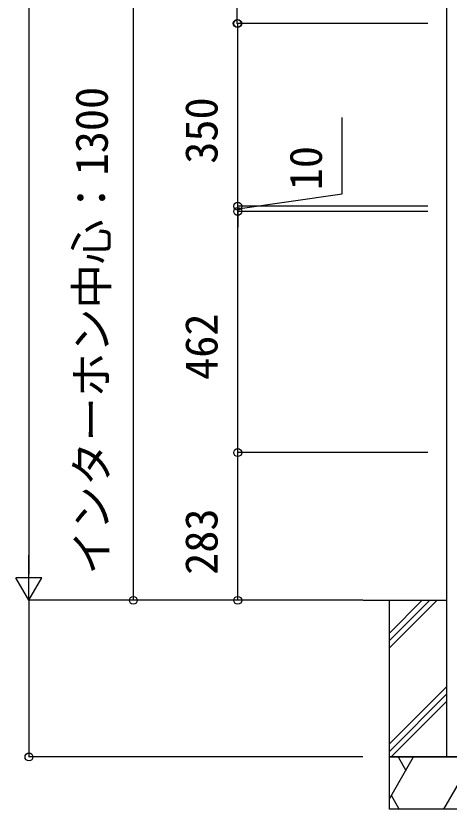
# Model space of a CAD drawing. Units: millimetres, scale not verified. Extents: x -4375 to 4375, y -6500 to 6475.
# Drawn here: x -2390 to -1561, y -1150 to 369 of the extents above; entities that cross this region are included whole.
import ezdxf
from ezdxf.enums import TextEntityAlignment as Align

# ---------------------------------------------------------------- set-up
doc = ezdxf.new("R2010")
doc.units = ezdxf.units.MM
doc.header["$LTSCALE"] = 30
doc.layers.add('0-2_YKK_A1', color=4, linetype='Continuous')
doc.layers.add('0-3_YKK_D', color=6, linetype='Continuous')
doc.styles.add('ＭＳ ゴシック', font='')
doc.styles.get('ＭＳ ゴシック').set_extended_font_data('MS Gothic')

msp = doc.modelspace()

# ---------------------------------------------------------------- linework, layer by layer
at = {"layer": '0-2_YKK_A1'}
for p, q in [((-1565.5, 644.5), (-1565.5, -750.5)), ((-1725, -750.5), (-1565.5, -750.5)), ((-1675, -750.5), (-1565.5, -750.5)), ((-1675, -813.52), (-1611.98, -750.5)), ((-1675, -827.66), (-1597.84, -750.5)), ((-1675, -841.8), (-1583.7, -750.5)), ((-1675, -1025.65), (-1565.5, -916.15)), ((-1675, -1039.79), (-1565.5, -930.29)), ((-1671.56, -1050.5), (-1565.5, -944.44)), ((-1675, -1130.79), (-1628.64, -1050.5)), ((-1658.38, -1050.5), (-1643.51, -1076.25)), ((-1570.91, -1150.5), (-1513.17, -1050.5)), ((-1656.24, -1150.27), (-1671.24, -1124.29)), ((-1600.77, -1150.27), (-1600.64, -1150.5))]:
    msp.add_line(p, q, dxfattribs=at)
for points in [[(-1134.5, -750.5), (-1025, -750.5), (-1025, -1050.5), (-1675, -1050.5), (-1675, -750.5)], [(-1565.5, -750.5), (-1565.5, -1050.5), (-1535.5, -1050.5), (-1535.5, -750.5)]]:
    msp.add_lwpolyline(points, dxfattribs=at)
msp.add_lwpolyline([(-1675, -1050.5), (-1025, -1050.5), (-1025, -1150.5), (-1675, -1150.5)], close=True, dxfattribs=at)
at = {"layer": '0-3_YKK_D'}
for p, q in [((-2365.5, 599.5), (-2365.5, -700.5)), ((-2165.5, -750.5), (-2165.5, 549.5)), ((-1601.5, 354.5), (-1967.5, 354.5)), ((-1601.5, 354.5), (-1966.5, 354.5)), ((-1965.5, 4.5), (-1965.5, 354.5)), ((-1965.5, 4.5), (-1965.5, 34.5)), ((-1601.5, 4.5), (-1966.5, 4.5)), ((-1601.5, 4.5), (-1966.5, 4.5)), ((-1965.5, -5.5), (-1965.5, 4.5)), ((-1965.5, -5.5), (-1965.5, 4.5)), ((-1601.5, -5.5), (-1966.5, -5.5)), ((-1601.5, -5.5), (-1966.5, -5.5)), ((-1965.5, -5.5), (-1965.5, -35.5)), ((-1965.5, -467.5), (-1965.5, -5.5)), ((-1601.5, -467.5), (-1966.5, -467.5)), ((-1601.5, -467.5), (-1966.5, -467.5)), ((-1965.5, -750.5), (-1965.5, -467.5)), ((-2365.5, -750.5), (-2365.5, -663.9)), ((-2365.5, -750.5), (-2390.5, -707.2)), ((-2340.5, -707.2), (-2390.5, -707.2)), ((-2365.5, -750.5), (-2340.5, -707.2)), ((-1726, -750.5), (-2366.5, -750.5)), ((-1726, -750.5), (-2366.5, -750.5)), ((-2365.5, -750.5), (-2365.5, -1050.5)), ((-1726, -750.5), (-2166.5, -750.5)), ((-1726, -750.5), (-1966.5, -750.5)), ((-1726, -1050.5), (-2366.5, -1050.5))]:
    msp.add_line(p, q, dxfattribs=at)
for points in [[(-1966.5, 354.5), (-1966.5, 454.5), (-1966.5, 692.57)], [(-1965.5, -0.5), (-1765.5, 28.01), (-1765.5, 174.26)]]:
    msp.add_lwpolyline(points, dxfattribs=at)
for centre in [(-1966.5, 354.5), (-1965.5, 354.5), (-1965.5, 4.5), (-1965.5, 4.5), (-1965.5, -5.5), (-1965.5, -5.5), (-1965.5, -467.5), (-1965.5, -467.5), (-2165.5, -750.5), (-1965.5, -750.5), (-2365.5, -1050.5)]:
    msp.add_circle(centre, 7.5, dxfattribs=at)

# ---------------------------------------------------------------- texts
at = {"layer": '0-3_YKK_D', "style": 'ＭＳ ゴシック'}
for s, p in [('インターホン中心：1300', (-2195.64, -701.54)), ('350', (-1985.5, 85.81)), ('10', (-1785.5, 34.97)), ('462', (-1985.5, -328.26)), ('283', (-1985.5, -701.73))]:
    msp.add_text(s, height=62.32, rotation=90, dxfattribs=at).set_placement(p, align=Align.BOTTOM_LEFT)

doc.saveas('drawing.dxf')
